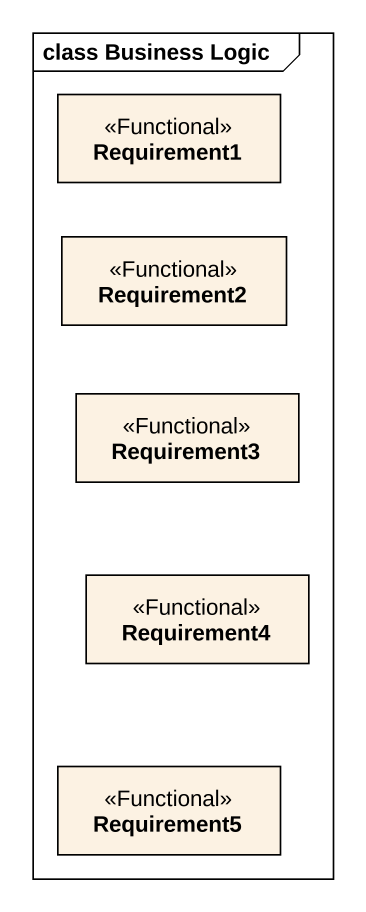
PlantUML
@startuml
mainframe class Business Logic
hide circle
hide empty members
class Requirement1 <<Functional>>
class Requirement2 <<Functional>>
class Requirement3 <<Functional>>
class Requirement4 <<Functional>>
class Requirement5 <<Functional>>
@enduml
